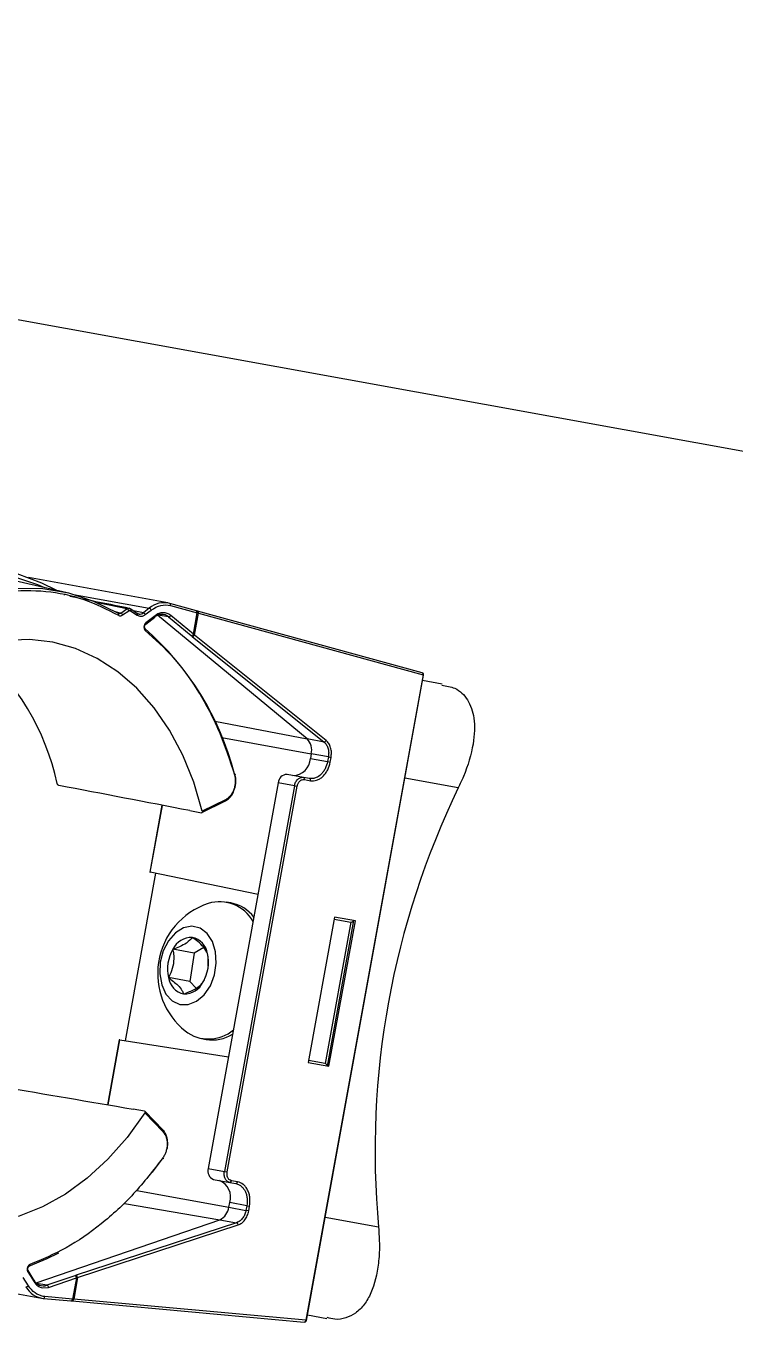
# Model space of a CAD drawing. Header units: inches. Extents: x 0 to 34.2, y 0 to 22.
# Drawn here: x 7.7446 to 7.8863, y 11.0458 to 11.3049 of the extents above; entities that cross this region are included whole.
import ezdxf

# ---------------------------------------------------------------- set-up
doc = ezdxf.new("R2010")
doc.units = ezdxf.units.IN
doc.header["$MEASUREMENT"] = 0

msp = doc.modelspace()

# ---------------------------------------------------------------- linework, layer by layer
at = {"color": 7, "linetype": 'Continuous', "lineweight": 25}
for p, q in [((7.998485176160644, 11.19981137591035), (7.419496788233513, 11.30493552828086)), ((7.752869988572049, 11.19159713241764), (7.741845599448716, 11.19416950727081)), ((7.773010639365463, 11.18959061592927), (7.745157404161461, 11.19464779462692)), ((7.752250514142794, 11.19119336466197), (7.752365303114575, 11.19110934738397)), ((7.754122633851376, 11.19128062178273), (7.769263793370905, 11.188531513867)), ((7.764828878518587, 11.18840896037009), (7.758977319301223, 11.18957593681392)), ((7.763594400589262, 11.18757514678998), (7.764828878518587, 11.18840896037009)), ((7.765518126585606, 11.18840163622957), (7.76526377261027, 11.18850952616654)), ((7.769263793370905, 11.188531513867), (7.768101846195325, 11.18763091113796)), ((7.77337033326358, 11.18950804762774), (7.77338788706923, 11.18950401992472)), ((7.778706509311471, 11.18802299679401), (7.77338788706923, 11.18950401992472)), ((7.773556036521935, 11.18907211581508), (7.778874658764003, 11.18759109268437)), ((7.762462847253841, 11.18784358738631), (7.763594410655668, 11.18757515344161)), ((7.763141835629566, 11.18747898898791), (7.763062578380583, 11.18750769956673)), ((7.763959220299, 11.18717798822385), (7.765193698225575, 11.18801180180195)), ((7.765565358308111, 11.18802690210179), (7.766865639219877, 11.18714093825619)), ((7.768101846195325, 11.18763091113796), (7.766100023656134, 11.18799437248199)), ((7.766865639219877, 11.18714093825619), (7.76736882264974, 11.18692607539474)), ((7.768492876448258, 11.18724380601338), (7.769654823623855, 11.18814440874233)), ((7.768575714892733, 11.18535131732778), (7.770395283849419, 11.18676162994989)), ((7.770426863302915, 11.18702524481621), (7.768607294346229, 11.18561493219419)), ((7.800819673898499, 11.16239421308814), (7.770927239304553, 11.18712431167173)), ((7.773119365719109, 11.18680301915129), (7.771064242741385, 11.18717615800099)), ((7.773119365719109, 11.18680301915129), (7.777659821533558, 11.1830466867738)), ((7.778102920359217, 11.18334061774648), (7.773562464544565, 11.18709695012397)), ((7.778102920359217, 11.18334061774648), (7.778874658764003, 11.18759109268437)), ((7.778293972047265, 11.1831783260957), (7.779084454625272, 11.18753203761766)), ((7.778909425397917, 11.18796603139757), (7.778688955505821, 11.18802702449703)), ((7.778925721847317, 11.18796235159044), (7.778706514134597, 11.18802299545089)), ((7.778874658764003, 11.18759109268437), (7.779084454625272, 11.18753203761766)), ((7.823811278454331, 11.17562303649034), (7.778925717426933, 11.18796235280575)), ((7.779084454625272, 11.18753203761766), (7.823970015652654, 11.17519272130226)), ((7.777659821533558, 11.18304668677389), (7.777861547252809, 11.18288245709036)), ((7.778293972047265, 11.1831783260957), (7.778102920359217, 11.18334061774648)), ((7.804620655802845, 11.16207846929053), (7.778293972047265, 11.1831783260957)), ((7.777861547252809, 11.18288245709036), (7.804188231008374, 11.16178260028509)), ((7.823970015652654, 11.17519272130226), (7.800545352880268, 11.0461775765383)), ((7.800671703520887, 11.04615463565677), (7.824096366293086, 11.17516978042072)), ((7.827783531494831, 11.17336630189594), (7.823897039150243, 11.17407195372236)), ((7.824096366293086, 11.17516978042072), (7.823970015652654, 11.17519272130226)), ((7.782373625336857, 11.1659640773503), (7.800819673898499, 11.16239421308814)), ((7.783810575056279, 11.16267460650919), (7.801635223348595, 11.15943827037168)), ((7.804188231008374, 11.16178260028509), (7.800819673898499, 11.16239421308814)), ((7.801635223348595, 11.15943827037168), (7.801463956305181, 11.15849498924032)), ((7.801463956305181, 11.15849498924032), (7.804888054152288, 11.15787329217122)), ((7.80505932119589, 11.15881657330259), (7.801635223348595, 11.15943827037168)), ((7.80505932119589, 11.15881657330259), (7.804888054152288, 11.15787329217122)), ((7.804888054152288, 11.15787329217122), (7.805429218873556, 11.15777503548114)), ((7.80505932119589, 11.15881657330259), (7.805600485916971, 11.1587183166125)), ((7.805429218873556, 11.15777503548114), (7.805600485916971, 11.1587183166125)), ((7.800069705298893, 11.15471736092407), (7.796803916760121, 11.15531031452917)), ((7.801292355840657, 11.15449537011295), (7.800069705298893, 11.15471736092407)), ((7.831020811252642, 11.15262464547876), (7.820354576306237, 11.1545612627428)), ((7.795063162764709, 11.15361098700479), (7.781070434530671, 11.07654375763562)), ((7.798287427550545, 11.1530255726689), (7.78429469931632, 11.07595834329973)), ((7.784835864037572, 11.07586008660955), (7.798828592271814, 11.15292731597881)), ((7.798287427550545, 11.1530255726689), (7.795063162764709, 11.15361098700479)), ((7.798287427550545, 11.1530255726689), (7.798828592271814, 11.15292731597881)), ((7.800262719220888, 11.15427923872907), (7.801485369762824, 11.15405724791795)), ((7.779800800435035, 11.14766252876712), (7.784399226507003, 11.14993918171831)), ((7.784497798022548, 11.15024475410052), (7.779881419862495, 11.14795921317907)), ((7.77180220219134, 11.14914398215431), (7.769379273341378, 11.13579930695574)), ((7.769488941138485, 11.13577450645643), (7.771912518248024, 11.14912275205049)), ((7.777382799692591, 11.14806998768823), (7.779693738106393, 11.14765040165342)), ((7.770526250178538, 11.13555922455728), (7.764445601428815, 11.10206906137656)), ((7.791013590099732, 11.13130730610654), (7.769488941138485, 11.13577450645643)), ((7.785596425847968, 11.12963362140454), (7.784681330758824, 11.12979977084308)), ((7.806277420339152, 11.12678559670488), (7.800999150701479, 11.09771466714537)), ((7.804884933790692, 11.09700914409509), (7.810163203428177, 11.1260800736546)), ((7.804895598574352, 11.09700720774132), (7.810173868212025, 11.12607813730083)), ((7.806206571082277, 11.12639538288531), (7.809540808512034, 11.12579000134243)), ((7.810448405422083, 11.12602829089265), (7.806277420339152, 11.12678559670488)), ((7.809551240045575, 11.12578839518731), (7.80441456773096, 11.09749733594255)), ((7.80517013578441, 11.09695736133314), (7.810448405422083, 11.12602829089265)), ((7.778255869406888, 11.11956772822916), (7.77398542565704, 11.12034309227576)), ((7.778255869406888, 11.11956772822916), (7.77738951267733, 11.11391158470893)), ((7.780158424738618, 11.12073789618033), (7.778255869406888, 11.11956772822916)), ((7.77738951267733, 11.11391158470893), (7.773119068927669, 11.11468694875562)), ((7.77738951267733, 11.11391158470893), (7.778640403346248, 11.11256631953896)), ((7.763287434567584, 11.10224751289412), (7.760932510587129, 11.08927738558922)), ((7.761043251305008, 11.08925849437606), (7.763398820925329, 11.10223217764794)), ((7.763398820925329, 11.10223217764794), (7.785120007195835, 11.09884743853387)), ((7.779721882777245, 11.10248480347171), (7.780636977866404, 11.10231865403317)), ((7.800999150701479, 11.09771466714537), (7.80517013578441, 11.09695736133314)), ((7.804404237387924, 11.09749949942208), (7.801069999958338, 11.09810488096495)), ((7.768352777924239, 11.08798621735779), (7.766041839510608, 11.08840580339269)), ((7.768424293096341, 11.08762615432221), (7.771991338271734, 11.08390343092914)), ((7.772003158625454, 11.08422765989499), (7.768447949860878, 11.08793803029515)), ((7.769933656989797, 11.07580557794011), (7.771922304757003, 11.07845629120822)), ((7.781070434530671, 11.07654375763562), (7.78429469931632, 11.07595834329973)), ((7.78210269595721, 11.07434094696405), (7.785368484495795, 11.07374799335895)), ((7.78429469931632, 11.07595834329973), (7.784835864037572, 11.07586008660955)), ((7.766823652527862, 11.07210993672962), (7.785174483321469, 11.06877806415204)), ((7.785368484495795, 11.07374799335895), (7.786591135037731, 11.07352600254784)), ((7.786925847473647, 11.07386830799199), (7.785703196931711, 11.0740902988031)), ((7.764361651586331, 11.06952258243505), (7.783371851871873, 11.06629749201908)), ((7.785174483321469, 11.06877806415204), (7.785345750364695, 11.0697213452834)), ((7.788769848211803, 11.0690996482143), (7.785345750364695, 11.0697213452834)), ((7.788769848211803, 11.0690996482143), (7.788598581168388, 11.06815636708294)), ((7.788769848211803, 11.0690996482143), (7.789311012933071, 11.06900139152421)), ((7.785174483321469, 11.06877806415204), (7.788598581168388, 11.06815636708294)), ((7.789139745889656, 11.06805811039285), (7.788598581168388, 11.06815636708294)), ((7.789139745889656, 11.06805811039285), (7.789311012933071, 11.06900139152421)), ((7.815079728454141, 11.06482653607082), (7.804413493507923, 11.06676315333487)), ((7.74667147673725, 11.05364662215295), (7.783371851871873, 11.06629749201908)), ((7.786740408981936, 11.06568587921603), (7.754676621148106, 11.05518770106327)), ((7.754977435009412, 11.05475870142208), (7.787041222843242, 11.06525687957483)), ((7.783371851871873, 11.06629749201908), (7.786740408981936, 11.06568587921603)), ((7.746318842983064, 11.0541445011855), (7.745074639010809, 11.05611606164173)), ((7.7211574004345, 11.05544305970646), (7.747743380874589, 11.05061597039523)), ((7.745144920494278, 11.05309383646152), (7.744113236875662, 11.05472863804634)), ((7.745013784600909, 11.05585455771904), (7.746257988573149, 11.0538829972629)), ((7.748836632397081, 11.0531767838075), (7.746781509419185, 11.0535499226572)), ((7.754430037565034, 11.05510486875563), (7.748836632397081, 11.0531767838075)), ((7.749148120289231, 11.05274584613355), (7.754741525457168, 11.05467393108168)), ((7.754741525457168, 11.05467393108168), (7.753969787052194, 11.05042345614379)), ((7.754977435009412, 11.05475870142208), (7.754186952431795, 11.05040498990011)), ((7.754676621148278, 11.05518770106327), (7.754430037565034, 11.05510486875563)), ((7.754741525457168, 11.05467393108168), (7.754977435009412, 11.05475870142208)), ((7.747962320958348, 11.05264549804162), (7.749148120289231, 11.05274584613355)), ((7.74843624090526, 11.05090964607437), (7.748088767341709, 11.05095633780672)), ((7.753969787052194, 11.05042345614379), (7.74843624090526, 11.05090964607437)), ((7.748109142520524, 11.0505668212034), (7.748126991812049, 11.05056442093546)), ((7.748126991812049, 11.05056442093546), (7.753660537958983, 11.05007823100479)), ((7.753642688667646, 11.05008063127272), (7.75387052807806, 11.05006022699639)), ((7.753660542946291, 11.05007823056667), (7.753887077967573, 11.05005794305081)), ((7.753887073401891, 11.05005794346712), (7.800245473850379, 11.04583053010522)), ((7.754186952431795, 11.05040498990011), (7.753969787052194, 11.05042345614379)), ((7.800545352880268, 11.0461775765383), (7.754186952431795, 11.05040498990011)), ((7.800545352880268, 11.0461775765383), (7.800671703520887, 11.04615463565677)), ((7.80087103066373, 11.04725246235531), (7.804757523008319, 11.04654681052888))]:
    msp.add_line(p, q, dxfattribs=at)
at = {"color": 7, "linetype": 'Continuous', "lineweight": 25, "flags": 128}
for points in [[(7.750650828221186, 11.19211494000026), (7.747793985058991, 11.19356407745648), (7.742880203421912, 11.19540103329186), (7.737793913149293, 11.19651403903925), (7.732587778479147, 11.19689157046453), (7.727315704536565, 11.19652971854886), (7.722032279192593, 11.19543222996308), (7.716792207852453, 11.19361046827415), (7.711649747026401, 11.19108329628484), (7.706658142551698, 11.18787688072575), (7.70186907827404, 11.18402442132059), (7.697332140907911, 11.17956580703122), (7.693094306605599, 11.17454720304109)], [(7.694124749133218, 11.17389267938825), (7.698209147453906, 11.17874050316035), (7.702576018262262, 11.18306259958732), (7.707182353299595, 11.18681640138265), (7.711982785882322, 11.18996493825724), (7.716930037706693, 11.19247720102997), (7.721975384481246, 11.19432844703017), (7.727069135801601, 11.19550044378212), (7.732161124538273, 11.19598164857205), (7.737201200921452, 11.19576732213013), (7.742139726453008, 11.19485957530562), (7.746928062784741, 11.19326734827855), (7.748334732053237, 11.19265536609315)], [(7.762999733684109, 11.18753549213423), (7.758201375681772, 11.18990158337543), (7.753184717173006, 11.19152217498825), (7.748005844890923, 11.19237914859987), (7.742722659134649, 11.19246292316125), (7.737394226438219, 11.19177256206477), (7.73208011920098, 11.19031578361498), (7.726839749661995, 11.18810887473753), (7.721731705665833, 11.18517650888991), (7.716813095644574, 11.18155147020927), (7.712138910139815, 11.17727428698306), (7.707761407003193, 11.17239277853838), (7.703729527148112, 11.16696152061775)], [(7.766745815818407, 11.18754518788961), (7.766796402446999, 11.18752865345106), (7.766839099518717, 11.18749913494338), (7.766872266213877, 11.18745776674279), (7.766894627958286, 11.18740613860134), (7.76690532540587, 11.18734623455361), (7.766903947460534, 11.18728035667165), (7.76689054707604, 11.18721103659791), (7.766865639219877, 11.18714093825619)], [(7.767244701961054, 11.18735496239642), (7.76723543691914, 11.18735593049021), (7.767165134696729, 11.18736613562249)], [(7.779881419862495, 11.14795921317907), (7.778171418035362, 11.15375448989182), (7.77597802299796, 11.15917294331518), (7.773328261208384, 11.16414780863902), (7.77025478235965, 11.1686177868333), (7.766795457079545, 11.17252779995945), (7.762992910297807, 11.17582966982634), (7.758893996032203, 11.1784827116301), (7.754549220065852, 11.18045423526178), (7.750012117627294, 11.18171994810687), (7.745338593743091, 11.18226425437239), (7.740586234390275, 11.18208044725431)], [(7.786302794401566, 11.15542418842661), (7.786351201258348, 11.15541098072419), (7.786387442475251, 11.15539131428511), (7.786410125322238, 11.15536594487954), (7.786418378110439, 11.15533584743959), (7.78641188368969, 11.15530217859298), (7.786390891637139, 11.15526623221457), (7.786356208665416, 11.15522938970352), (7.786309167621771, 11.1551930668969)], [(7.77147395491018, 11.11777375243951), (7.77136633391072, 11.11543299081219), (7.771760716572273, 11.11323891088268), (7.772622060264482, 11.11138646628141), (7.773873830820579, 11.11004025484046), (7.77540480293321, 11.10931989335415), (7.777078943011444, 11.1092893891018), (7.778747496362968, 11.10995145251996), (7.780262204699659, 11.11124725636867), (7.78148847953902, 11.1130616627894), (7.782317360979872, 11.11523345380922), (7.782675199268771, 11.11756965626529), (7.782530198903473, 11.11986268831715), (7.781895243802848, 11.12190880400424), (7.780826752513758, 11.12352619696838), (7.779419665176526, 11.12457115474709), (7.777799007675816, 11.12495082825586), (7.776108782542552, 11.12463148183731), (7.774499173697572, 11.12364149082211), (7.773113201950223, 11.12206882025655), (7.77207401697263, 11.12005320882191), (7.77147395491018, 11.11777375243951)], [(7.768424293096341, 11.08762615432221), (7.764887829073567, 11.08275915184957), (7.76102544435847, 11.07839958662924), (7.756884847032826, 11.07460130790433), (7.752517181653764, 11.07141123192093), (7.747976397517454, 11.06886876241986), (7.743318582278665, 11.06700530392208), (7.738601269157302, 11.06584387382176), (7.733882726290338, 11.0653988180749), (7.72922123700388, 11.06567563399934), (7.724674379899747, 11.06667090237151), (7.720298317645997, 11.06837232966079), (7.716147103256708, 11.07075889987885), (7.712272012430606, 11.07380113416851), (7.70872091019521, 11.07746145492626), (7.705537659678313, 11.08169464995933), (7.702761580312767, 11.08644843094604), (7.700426962163291, 11.09166407929965), (7.698562642376117, 11.09727717145899), (7.697191648983763, 11.1032183746469), (7.696330916462976, 11.10941430326645)], [(7.772005331785579, 11.07866467517795), (7.772037418413028, 11.07861525471508), (7.772057721658375, 11.07856964902252), (7.772065461279353, 11.07852961070122), (7.772060339846331, 11.07849667840161), (7.772042554173614, 11.07847211769329), (7.772012787754216, 11.07845687243075), (7.771972184495254, 11.0784515284807), (7.771922304757003, 11.07845629120822)], [(7.745197752028848, 11.05700445441788), (7.748879153671609, 11.05851282524686), (7.751214572687228, 11.05967267605978)]]:
    msp.add_lwpolyline(points, dxfattribs=at)
at = {"color": 7, "linetype": 'Continuous', "lineweight": 25}
for centre, radius, start, end in [((7.76463705376818, 11.18786661873239), 0.0005752661779713878, 14.61812465020324, 70.52145934599619), ((7.742834273492464, 11.15385642929991), 0.04131215694828348, 54.63370272653898, 56.82806332356984), ((7.772275140682385, 11.18499085407003), 0.004648062438010647, 76.37162320637935, 130.3813157329539), ((7.769084425779005, 11.18795927738952), 0.0005996893521979235, 17.98163214519241, 72.59639420518606), ((7.773237492117966, 11.18919678383926), 0.0003420711235535769, 338.6262247499234, 63.9178174186923), ((7.763402575840683, 11.18703280515357), 0.0005752661779516392, 14.61812465515871, 70.52145934641078), ((7.767331345648522, 11.18855502525646), 0.001203186600919932, 265.8704508251316, 309.8204034862088), ((7.767922478603424, 11.18705867466057), 0.0005996893521945945, 17.98163214519241, 72.5963942049633), ((7.771732522650665, 11.18508991068131), 0.002204103973648071, 51.00817810310709, 131.6118588472501), ((7.770227682246008, 11.18691540654599), 0.0002274588731800286, 317.4632240326015, 28.87451162595362), ((7.773124510311803, 11.18727621334641), 0.0004732221604099322, 269.3771017673844, 337.7397559580706), ((7.778556114360207, 11.18771576070864), 0.0003420711235527039, 338.6262247496882, 63.9178174186923), ((7.778769665254458, 11.18766035181235), 0.0003399365831403042, 337.8232470593168, 62.67336451913106), ((7.730670157216321, 11.14116328698853), 0.05743138192681704, 14.37764763214346, 48.95079852768195), ((7.768245716748343, 11.18424274435838), 0.0002958616750368837, 326.6911974805707, 41.59398717514961), ((7.76840937075809, 11.18550525715662), 0.00022627938597483, 316.6762032113289, 28.99207197195304), ((7.777664966126081, 11.18351988096892), 0.0004732221604088443, 269.3771017671801, 337.7397559580706), ((7.777851362193697, 11.18336128084392), 0.0004789320645561066, 271.2185546587591, 337.5420281444902), ((7.702975055143968, 11.14325079316058), 0.04898306216818315, 12.08932489800649, 50.00912103115238), ((7.823706152473597, 11.17524062967759), 0.0003965935478554242, 349.7091841625865, 74.6287485620036), ((7.823655226281653, 11.17532103549694), 0.0003399365831399784, 337.8232470593168, 62.67336451937028), ((7.798588043786189, 11.16018802560037), 0.003138062489774464, 346.1770177428562, 44.67151893791037), ((7.804178045949074, 11.16226142403874), 0.0004789320645528609, 271.218554658137, 337.5420281449103), ((7.797923765468233, 11.15863896550912), 0.003543117317849751, 270.9490041833433, 357.6711173394572), ((7.796833258183378, 11.15353899887043), 0.001771558658922621, 90.94900418334328, 177.6711173394573), ((7.799930168384776, 11.15439431113422), 0.0003518973104233283, 340.9128695612761, 66.63873385361468), ((7.801152818926713, 11.1541723203231), 0.0003518973104238657, 340.9128695612761, 66.63873385380899), ((7.981021464415853, 11.08004351653355), 0.1666379795495259, 154.1789561102815, 185.2394122149415), ((7.784240196732767, 11.15015916631769), 0.0002714474038943318, 305.863663713438, 18.37901808076662), ((7.785725783132242, 11.11550241931066), 0.01476752805553209, 108.4128062626012, 171.2916348695377), ((7.783297775643351, 11.12213139171926), 0.007713865381214378, 29.20614067415856, 106.8537604562323), ((7.784038567949664, 11.12199201665675), 0.007798784799741484, 37.90375167178762, 78.47728025031053), ((7.777777336985436, 11.11854434760123), 0.004196912427813579, 88.56520487538582, 154.62204021111), ((7.777046292650367, 11.11892380689327), 0.003906663588660595, 8.194700861412196, 77.64154238784461), ((7.780734287270182, 11.11641494081578), 0.007808809574164087, 149.7986035846249, 192.7846661547594), ((7.773297848587699, 11.11775266046948), 0.007808809574161838, 329.7986035843436, 12.7846661547626), ((7.785725783132242, 11.11550241931066), 0.01476752805553209, 171.2916348695377, 231.0055620627886), ((7.776985843207513, 11.115243794392), 0.00390666358866475, 188.1947008614121, 257.6415423878447), ((7.776254798872444, 11.11562325368404), 0.004196912427816593, 268.5652048753858, 334.6220402111099), ((7.781124464423157, 11.11006454258217), 0.007647374628795618, 232.1625953254459, 310.614240194642), ((7.781870950006485, 11.10998966716329), 0.007769628671063998, 260.8615906863286, 301.5941140421187), ((7.77177669901967, 11.08407358594053), 0.0002739027865689416, 321.5944202342059, 34.22978649170101), ((7.782752855620668, 11.07598888886041), 0.001771558658919665, 161.7472509857083, 248.4693641418637), ((7.781980908184514, 11.07083108283363), 0.003543117317842221, 341.7472509857082, 68.46936414210366), ((7.785351419325258, 11.07409947664024), 0.0003518973104212219, 272.7796344713027, 358.5054987645779), ((7.786574069867195, 11.07387748582912), 0.0003518973104202241, 272.7796344708845, 358.5054987645779), ((7.78205822816246, 11.06914737428693), 0.003138062490012883, 294.7468493886384, 353.2413505793938), ((7.78656254757143, 11.06524119816049), 0.0004789320645544428, 1.876340180695684, 68.19981366672991), ((7.744864209875695, 11.0560266569232), 0.0002280147680609688, 310.9945324091441, 23.93415423447865), ((7.748139643424061, 11.05526106588011), 0.002197731873232656, 208.5546370346657, 288.4900599617013), ((7.746106527271921, 11.05405607638173), 0.0002299932763258256, 311.1891259019185, 22.61064925513523), ((7.754268506373311, 11.05466006892732), 0.0004732221604088778, 1.678612367352972, 70.04126655808845), ((7.754498759737787, 11.05474302000773), 0.0004789320645570346, 1.876340180904325, 68.19981366672991), ((7.744676504450898, 11.0534591184397), 0.0005940071660790821, 266.9206206354137, 322.0520464665074), ((7.748663233084368, 11.05516167993102), 0.004628146830002286, 209.7378534808032, 263.1239466891603), ((7.748094202473848, 11.05090491691613), 0.0003420711235508412, 275.5005509063608, 0.7921435759406475), ((7.748675101205373, 11.05273198397919), 0.0004732221604071422, 1.678612366936026, 70.04126655808845), ((7.753627748620783, 11.05041872698546), 0.0003420711235553357, 275.5005509069858, 0.792143575106779), ((7.753847147577817, 11.05039552724801), 0.000339936583141485, 276.7450038063113, 1.595121265875991), ((7.80020554802629, 11.0461681138861), 0.0003399365831414725, 276.7450038061056, 1.595121265875991), ((7.800281489701226, 11.04622548491364), 0.0003965935478554242, 264.7896197632969, 349.7091841625865)]:
    msp.add_arc(centre, radius, start, end, dxfattribs=at)
for centre, major_axis, ratio, start_param, end_param in [((8.05868532577956, 11.06511798412291), (4.736802126425092, -0.9133654262144428), 0.005854574463569902, 1.631346738981184, 1.636878136824468), ((7.769768617088701, 11.13572366563406), (0.0003893436089079247, -7.56420581678877e-05), 0.01240239631116716, 3.141744986077303, 3.913407233699402), ((7.809899340249323, 11.12612798203002), (0.0004296450737166752, 0.0002976022546360362), 0.3893562615099819, 3.550684347638346, 5.083686180235722), ((7.809611657768909, 11.12618021516201), (-7.084925688169465e-05, -0.0003902138195909797), 0.704058623137455, 2.579390169851537e-12, 0.03779449419832057), ((7.763678518459222, 11.10218145570206), (0.0003910840212189106, -6.605645395148234e-05), 0.01240239631112867, 2.369778073462437, 3.14144032110237), ((7.804333388131065, 11.0971092856025), (-7.084925688169465e-05, -0.0003902138195909797), 0.7040586231374955, 3.10379815939475, 3.141592653586469), ((7.80462107061165, 11.09705705247042), (0.0002976022546361258, -0.0004296450737166751), 0.3893562615097601, 1.199499126944183, 2.732500959548035), ((8.004883773461556, 11.07547489970392), (4.701529448839085, -0.8006162935590346), 0.005741297501192347, 4.656953255483042, 4.662543903801465)]:
    msp.add_ellipse(centre, major_axis=major_axis, ratio=ratio, start_param=start_param, end_param=end_param, dxfattribs=at)
for points, knots in [([(7.704192769030638, 11.16666524493558), (7.706096218234975, 11.16927024372608), (7.709976679783745, 11.17458091743327), (7.716811410746115, 11.18115005451073), (7.72433085755883, 11.18648221195892), (7.732353315541006, 11.19018382687236), (7.740550077536263, 11.19211225508162), (7.748587010042043, 11.19218005438329), (7.756219578170344, 11.19063283068161), (7.760853585879364, 11.18827771397144), (7.763126665556968, 11.18712247896354)], [0, 0, 0, 0, 0.1194700678969451, 0.2435573293522569, 0.3709255645815979, 0.4999999999999937, 0.629074435418392, 0.7564426706477296, 0.8805299321030404, 1, 1, 1, 1]), ([(7.765286835813953, 11.1885020157899), (7.763307022665986, 11.18889718642358), (7.759339845466781, 11.18968903485099), (7.755370866501716, 11.19047962116207), (7.753382599853108, 11.19087566669653)], [0, 0, 0, 0, 0.4990483279495375, 1, 1, 1, 1]), ([(7.764828955762241, 11.18840901260227), (7.764879304752203, 11.18843783007773), (7.764981300104298, 11.18849620758532), (7.765110065580152, 11.18852704029988), (7.765181815374468, 11.18851590573668), (7.765201807146638, 11.18851280329359)], [0, 0, 0, 0, 0.4128861782123676, 0.8364114364285743, 1, 1, 1, 1]), ([(7.765201807146638, 11.18851280329359), (7.765234192630396, 11.18851101400552), (7.765318020214164, 11.18850638255704), (7.765392593791559, 11.18846279295271), (7.765438357026937, 11.18843604351428)], [0, 0, 0, 0, 0.3863344519256371, 1, 1, 1, 1]), ([(7.763594403400822, 11.1875751487058), (7.763545290094379, 11.18754642977025), (7.763447643473026, 11.18748933104811), (7.763293038433574, 11.18745977585835), (7.763140138261571, 11.18746954677095), (7.763046779316713, 11.18751341389987), (7.762999742401354, 11.18753551541823)], [0, 0, 0, 0, 0.2509656740202704, 0.498967630908951, 0.7475655150437395, 0.9999999999999999, 0.9999999999999999, 0.9999999999999999, 0.9999999999999999]), ([(7.763126665556968, 11.18712247896354), (7.763191681724504, 11.18709165555075), (7.763321829870995, 11.1870299538202), (7.763535414749366, 11.18701711670912), (7.763752373988696, 11.18705800453037), (7.763890048986809, 11.18713786457108), (7.763959220299, 11.18717798822385)], [0, 0, 0, 0, 0.2497608678844413, 0.4999666273567637, 0.7487709092539124, 1, 1, 1, 1]), ([(7.765193698225575, 11.18801180180195), (7.765224556943082, 11.18802950173467), (7.765286358034988, 11.18806494958399), (7.765383513814341, 11.1880815348679), (7.765479219318731, 11.18807308672953), (7.765536560491701, 11.18804234245503), (7.765565358308111, 11.18802690210179)], [0, 0, 0, 0, 0.2496403822639592, 0.4999575332674616, 0.7488692618940372, 1, 1, 1, 1]), ([(7.767229309916281, 11.18735743593005), (7.7672288201869, 11.18735738316923), (7.767080343701949, 11.18734138712842), (7.766951720524538, 11.18743672059006), (7.766823521593121, 11.18753173960726)], [0, 0, 0, 0, 0.00329836376839246, 0.9999999999999999, 0.9999999999999999, 0.9999999999999999, 0.9999999999999999]), ([(7.773562464544565, 11.18709695012397), (7.773331940560361, 11.18725362192953), (7.772862732657604, 11.18757251130478), (7.772042603402017, 11.18768812666483), (7.771201891633376, 11.18753453099185), (7.770682193411301, 11.18719302719194), (7.770426863302915, 11.18702524481621)], [0, 0, 0, 0, 0.2456522822629308, 0.4999999999999397, 0.7543477177369368, 1, 1, 1, 1]), ([(7.768607294346229, 11.18561493219419), (7.768557467520704, 11.1855700938508), (7.7684579292642, 11.18548052100521), (7.768342453588947, 11.18528880307173), (7.768260167798212, 11.18507212752341), (7.768221854691738, 11.18483921098905), (7.768225444242581, 11.18460706226406), (7.768275636031733, 11.18439403600821), (7.76836287190396, 11.18420721930766), (7.768449509682259, 11.18412268282812), (7.768492975156113, 11.18408027155883)], [0, 0, 0, 0, 0.1251348651235368, 0.2499799303142615, 0.3747043448543176, 0.4999899273215836, 0.6247145412558773, 0.7500002829438847, 0.8745771601757254, 1, 1, 1, 1]), ([(7.768467177940614, 11.18444087309164), (7.768465339026526, 11.18444177609213), (7.768453863131299, 11.18444741134094), (7.768411275942944, 11.18450150694029), (7.768373368633775, 11.18459526291756), (7.768352287433864, 11.18469504986783), (7.768343331013611, 11.18481066653719), (7.768354635621619, 11.18489802545147), (7.768361151832167, 11.18494838094145)], [0, 0, 0, 0, 0.04821442035993913, 0.3008860427745893, 0.4914408467714536, 0.6359996487863778, 0.7901826484568514, 0.9999999999999999, 0.9999999999999999, 0.9999999999999999, 0.9999999999999999]), ([(7.768361151832167, 11.18494838094145), (7.768376244100253, 11.18500974631738), (7.76839729442022, 11.18509533721687), (7.768449397201524, 11.18520122268706), (7.768497171993435, 11.18527457196479), (7.768545208787136, 11.18532817699764), (7.768568585565866, 11.18534424785578), (7.768575166831798, 11.18534877228559)], [0, 0, 0, 0, 0.3454030690758341, 0.4817596072482963, 0.6976534655137482, 0.9148803604955938, 1, 1, 1, 1]), ([(7.768492975156113, 11.18408027155883), (7.770436725633259, 11.18231948068389), (7.774345526279624, 11.17877860411982), (7.779261619014474, 11.17188439464083), (7.783416622218777, 11.16407071378883), (7.785348494850616, 11.1581415127998), (7.786309167621771, 11.1551930668969)], [0, 0, 0, 0, 0.2486377092188443, 0.4999999999999898, 0.7513622907811349, 1, 1, 1, 1]), ([(7.827739481448003, 11.17315905857549), (7.828641968052892, 11.173006021825), (7.83087214844783, 11.17262784495354), (7.833075047755701, 11.17028648823983), (7.83440228871536, 11.16654292028345), (7.834186925831084, 11.16129681362058), (7.832755226163709, 11.1563573737218), (7.831368237885389, 11.15337236114713), (7.831020811252642, 11.15262464547876)], [0, 0, 0, 0, 0.1172538373249848, 0.2897519008400669, 0.4751155956635174, 0.6862774260973382, 0.9214156462782733, 1, 1, 1, 1]), ([(7.804188231008374, 11.16178260028509), (7.804373756439637, 11.16159692023781), (7.80473326766026, 11.16123710940221), (7.805036638622666, 11.16045060710764), (7.805158522533123, 11.15962695857953), (7.80509156617158, 11.15907998561438), (7.80505932119589, 11.15881657330259)], [0, 0, 0, 0, 0.2757291247311832, 0.5343079570925003, 0.7757311139518601, 1, 1, 1, 1]), ([(7.805600485916971, 11.1587183166125), (7.805638900285027, 11.15904397059185), (7.805717502346482, 11.15971031174377), (7.805549821858737, 11.16067617742032), (7.805189650737963, 11.1615203019893), (7.804807467086587, 11.16189521291384), (7.804620655802845, 11.16207846929053)], [0, 0, 0, 0, 0.2443163207123716, 0.4999110371125443, 0.755556626032354, 0.9999999999999999, 0.9999999999999999, 0.9999999999999999, 0.9999999999999999]), ([(7.804888054152288, 11.15787329217122), (7.80475813961764, 11.15738309128965), (7.804560212497809, 11.15663626146937), (7.804033334354624, 11.15579537080026), (7.803454543843486, 11.1551323000106), (7.802754411702463, 11.15467073359458), (7.801976530890947, 11.15443716095569), (7.801530609513553, 11.15447509964926), (7.801292355840657, 11.15449537011295)], [0, 0, 0, 0, 0.2424284151740695, 0.3693440312749345, 0.4996978916897536, 0.709593913079335, 0.8448374078264964, 0.9999999999999999, 0.9999999999999999, 0.9999999999999999, 0.9999999999999999]), ([(7.801485369762824, 11.15405724791795), (7.80189377101931, 11.15404263948577), (7.802524218060299, 11.15402008851987), (7.803358748108099, 11.15442054146181), (7.80396289158622, 11.1548836756476), (7.804495975535236, 11.15549247728918), (7.805071673393829, 11.1564211785151), (7.805288701067011, 11.15724296048091), (7.805429218873556, 11.15777503548114)], [0, 0, 0, 0, 0.2395224625275168, 0.3697496651067441, 0.500115777741538, 0.6303067410232159, 0.7606365812156937, 1, 1, 1, 1]), ([(7.786309167621771, 11.1551930668969), (7.78636252160317, 11.15496449304238), (7.786469195351495, 11.15450749190824), (7.786483354610614, 11.15375996664772), (7.786393206627015, 11.15300871925543), (7.786186235144168, 11.152281828299), (7.785881050394548, 11.1516094440185), (7.785484105999354, 11.1510298189893), (7.785020320549747, 11.15054890976523), (7.784672090914535, 11.15034620842571), (7.784497798022548, 11.15024475410052)], [0, 0, 0, 0, 0.1250381174501514, 0.2499960530698138, 0.3749112450833808, 0.4999980741441318, 0.6249131722104111, 0.7499999172290629, 0.8748721160564672, 1, 1, 1, 1]), ([(7.786561967991611, 11.15460004794445), (7.786540803662918, 11.15479005412915), (7.786511737137943, 11.15505100355733), (7.786424785498548, 11.15528004976401), (7.786401146315457, 11.15534231961043)], [0, 0, 0, 0, 0.7281341293953886, 1, 1, 1, 1]), ([(7.786507082203707, 11.15308745312182), (7.786575697889543, 11.15359851905077), (7.786645093394363, 11.15411539325558), (7.786562891717503, 11.15459466224997), (7.786561967991611, 11.15460004794445)], [0, 0, 0, 0, 0.9887626895693845, 1, 1, 1, 1]), ([(7.798287427550545, 11.1530255726689), (7.798352160347179, 11.15327070963181), (7.798450779455213, 11.15364417084134), (7.798712273251668, 11.15406497767372), (7.798999293187272, 11.15439692851694), (7.799346038845574, 11.15462832927505), (7.799731198016957, 11.15474581234005), (7.799951826100615, 11.15472726862855), (7.800069705298893, 11.15471736092407)], [0, 0, 0, 0, 0.2424741142013683, 0.3694044133672299, 0.4997635608640318, 0.7096390416238079, 0.8448632811943421, 1, 1, 1, 1]), ([(7.751232326143674, 11.15310233928903), (7.751200503905013, 11.15311222383245), (7.751136860729237, 11.15313199251508), (7.751039882609307, 11.15320926713748), (7.750955961821721, 11.15331164202344), (7.750899063819289, 11.15341751466916), (7.750879448263055, 11.15348375018937), (7.750871784430273, 11.15350962852539)], [0, 0, 0, 0, 0.2151205680709695, 0.4302323379325611, 0.6455990568026574, 0.8615349189216147, 1, 1, 1, 1]), ([(7.785623212214297, 11.15099971766248), (7.785628025787559, 11.15100503218344), (7.785815672235469, 11.15121220695834), (7.786182774271534, 11.1518912446279), (7.786384234393897, 11.15263432947335), (7.786507082203707, 11.15308745312182)], [0, 0, 0, 0, 0.01016894411071549, 0.3964136637201073, 0.9999999999999999, 0.9999999999999999, 0.9999999999999999, 0.9999999999999999]), ([(7.798828592271814, 11.15292731597881), (7.798879688945853, 11.15312079831368), (7.798958544447783, 11.15341939204493), (7.799167813260273, 11.15375715043932), (7.799361493312247, 11.15397842858102), (7.799581314150993, 11.15414701911786), (7.799884774565661, 11.1542927553226), (7.800114209722593, 11.15428454993668), (7.800262719220888, 11.15427923872907)], [0, 0, 0, 0, 0.2393634294749429, 0.3694002325676052, 0.4998845052855102, 0.6299571618054276, 0.7604775267751718, 0.9999999999999999, 0.9999999999999999, 0.9999999999999999, 0.9999999999999999]), ([(7.784392538326839, 11.14996147180666), (7.78463700121744, 11.15009464493675), (7.785094677427932, 11.1503439677413), (7.785455240213955, 11.15079131581493), (7.785623212214297, 11.15099971766248)], [0, 0, 0, 0, 0.5341393875481151, 1, 1, 1, 1]), ([(7.779881419862495, 11.14795921317907), (7.779888241143784, 11.14791941242465), (7.779901884066631, 11.14783980881272), (7.779880420894994, 11.14774076399246), (7.779830042545012, 11.14767229662437), (7.779763120668014, 11.1476435745817), (7.779713349011749, 11.14764847198903), (7.779693738106393, 11.14765040165342)], [0, 0, 0, 0, 0.2154001849166337, 0.4308117516003327, 0.6459132326432403, 0.8604836037086566, 1, 1, 1, 1]), ([(7.777882424658412, 11.12273994416281), (7.777561934344384, 11.12235370362414), (7.777013553364592, 11.12169281948605), (7.775445312987995, 11.12087212205623), (7.77443380810934, 11.12050557582179), (7.77398542565704, 11.12034309227576)], [0, 0, 0, 0, 0.4391256427915639, 0.7513741901691983, 1, 1, 1, 1]), ([(7.780913066930399, 11.11948065252965), (7.780716605055506, 11.11990415078525), (7.780380445269784, 11.12062878544065), (7.779120701812717, 11.12182215772776), (7.778262742875473, 11.12245805985329), (7.777882424658412, 11.12273994416281)], [0, 0, 0, 0, 0.4391256427915101, 0.7513741901692368, 1, 1, 1, 1]), ([(7.77398542565704, 11.12034309227576), (7.774034977167815, 11.12004921577247), (7.774191771733065, 11.11911930994873), (7.774192868148112, 11.11746289924514), (7.773708871290056, 11.11583741297792), (7.773274358154602, 11.11498985479844), (7.773119068927669, 11.11468694875562)], [0, 0, 0, 0, 0.1560254891889984, 0.4937074226657635, 0.8190577533761171, 0.9999999999999999, 0.9999999999999999, 0.9999999999999999, 0.9999999999999999]), ([(7.781027458218539, 11.11706549199891), (7.781058441503179, 11.11758050404327), (7.781108179672795, 11.11840726456086), (7.780966493034365, 11.11918673560572), (7.780913066930399, 11.11948065252965)], [0, 0, 0, 0, 0.6229277201056208, 0.9999999999999999, 0.9999999999999999, 0.9999999999999999, 0.9999999999999999]), ([(7.78004671020084, 11.11382450900951), (7.780209304377205, 11.11412414507312), (7.780519916284908, 11.11469655505397), (7.780683350923699, 11.11536422301014), (7.780761233399692, 11.11568239077426)], [0, 0, 0, 0, 0.5234640792740283, 1, 1, 1, 1]), ([(7.773119068927669, 11.11468694875562), (7.773790346214756, 11.11417724053658), (7.77493894784236, 11.11330509470181), (7.775837538876527, 11.11217729513275), (7.776053832162315, 11.11165789717057), (7.776149711199484, 11.11142765712245)], [0, 0, 0, 0, 0.4391256427914735, 0.7513741901693067, 1, 1, 1, 1]), ([(7.776149711199484, 11.11142765712245), (7.776945016926065, 11.1117276876977), (7.778305839747552, 11.11224106065641), (7.77951292770106, 11.11312733080428), (7.77988276692862, 11.11361038120207), (7.78004671020084, 11.11382450900951)], [0, 0, 0, 0, 0.439125642791646, 0.7513741901692406, 1, 1, 1, 1]), ([(7.768352777924239, 11.08798621735779), (7.768381372738098, 11.08797719079646), (7.76843856168675, 11.08795913788811), (7.768485935370736, 11.08789076487666), (7.768496697819444, 11.08780089398494), (7.768472619170836, 11.08770768014249), (7.768438074636622, 11.08764940370429), (7.768424293096341, 11.08762615432221)], [0, 0, 0, 0, 0.2142158165287361, 0.4284265475254906, 0.6427860172909008, 0.8574894998693409, 1, 1, 1, 1]), ([(7.771991338271734, 11.08390343092914), (7.772119421160693, 11.08375020117362), (7.772375504250291, 11.08344384058528), (7.772645092813602, 11.08283981880236), (7.772818949058948, 11.08216542191851), (7.772875932549335, 11.08143536603047), (7.772822956612575, 11.0806860554133), (7.772652939578212, 11.07995264286725), (7.772386874203169, 11.07925603267875), (7.772132599800411, 11.07886192951103), (7.772005331785579, 11.07866467517795)], [0, 0, 0, 0, 0.1250383980459513, 0.2499960732636677, 0.3749107491477377, 0.4999980835411516, 0.6249126668763934, 0.7499999186419158, 0.8748713449270875, 1, 1, 1, 1]), ([(7.772893130641447, 11.08051461089763), (7.772944640361572, 11.08102008240474), (7.773016769865922, 11.08172789850869), (7.772844698677566, 11.08270407026596), (7.772574789511367, 11.08343614036314), (7.772268160748862, 11.08399560833876), (7.772025991575254, 11.08418677711253), (7.771993982244388, 11.08421204533484)], [0, 0, 0, 0, 0.3564904436016368, 0.4991966377831432, 0.7288006663035408, 0.9641535333831763, 1, 1, 1, 1]), ([(7.772005331785579, 11.07866467517795), (7.770102784635498, 11.07620128136022), (7.766276506376802, 11.07124706500471), (7.75971325459191, 11.06525355523653), (7.752743140850082, 11.06038381309339), (7.747860483535823, 11.05834735437825), (7.745432671147427, 11.05733476238614)], [0, 0, 0, 0, 0.2486158900781201, 0.5000000000000426, 0.7513841099219494, 1, 1, 1, 1]), ([(7.785368484495795, 11.07374799335895), (7.785254656782039, 11.073780153463), (7.785041605933514, 11.07384034739317), (7.784722325375383, 11.07408571817727), (7.784479050717296, 11.0744242441965), (7.784327040114443, 11.07483591048291), (7.784230161685961, 11.07532178073229), (7.784269124063835, 11.07570608351939), (7.78429469931632, 11.07595834329973)], [0, 0, 0, 0, 0.1551222987865647, 0.2903417472459728, 0.5002364550134193, 0.6305863413845952, 0.7575135765906401, 1, 1, 1, 1]), ([(7.785703196931711, 11.0740902988031), (7.78556229872323, 11.07413753248146), (7.785344875304128, 11.07421041990807), (7.78511194966884, 11.07445337578472), (7.78496551539572, 11.07468816833176), (7.784861808755778, 11.07496363992257), (7.784784503179226, 11.07535337828725), (7.784815683402787, 11.07566099150162), (7.784835864037572, 11.07586008660955)], [0, 0, 0, 0, 0.2395224736056318, 0.3696128976514911, 0.5001159098442355, 0.6301699485271924, 0.7606365701447021, 1, 1, 1, 1]), ([(7.786591135037731, 11.07352600254784), (7.786821296824971, 11.07346122716306), (7.787252078999457, 11.07333999035202), (7.787898204333993, 11.07284788175327), (7.788391396912342, 11.07216965097958), (7.788700152901517, 11.07134542985604), (7.788897799876674, 11.07037299513619), (7.788820552293604, 11.06960424412278), (7.788769848211803, 11.0690996482143)], [0, 0, 0, 0, 0.1551553838178139, 0.2903964835061247, 0.5003021158056657, 0.6306513493292146, 0.7575654344921209, 1, 1, 1, 1]), ([(7.789311012933071, 11.06900139152421), (7.789366511675659, 11.06954890353346), (7.789452192423747, 11.07039417022146), (7.789239847125578, 11.07146600464486), (7.788954984977758, 11.07222311847754), (7.788552124177158, 11.07286938679264), (7.787911702856668, 11.07353780897804), (7.787313316258973, 11.0737384126202), (7.786925847473647, 11.07386830799199)], [0, 0, 0, 0, 0.2393634186460086, 0.3695369611856756, 0.4998843732125427, 0.6300939928698611, 0.7604775376110924, 1, 1, 1, 1]), ([(7.788598581168388, 11.06815636708294), (7.7885361676508, 11.06789843232898), (7.788406566621763, 11.06736283345647), (7.78800291561, 11.06663460379063), (7.787442419894415, 11.06600494963708), (7.786979366998387, 11.06579448783392), (7.786740408981936, 11.06568587921603)], [0, 0, 0, 0, 0.2242688860556047, 0.4656920429173168, 0.7242708752759752, 1, 1, 1, 1]), ([(7.787041222843242, 11.06525687957483), (7.787280532618286, 11.06536276718888), (7.787770119124191, 11.0655793949755), (7.788404046196726, 11.06624302589023), (7.788900565930326, 11.06708829590926), (7.789061227454297, 11.06773973791715), (7.789139745889656, 11.06805811039285)], [0, 0, 0, 0, 0.2444433739681329, 0.5000889628878172, 0.7556836792878511, 1, 1, 1, 1]), ([(7.815079728454141, 11.06482653607082), (7.815163632017783, 11.06357644047056), (7.815331459331732, 11.06107594851017), (7.81504756106951, 11.05642409465762), (7.814058330458488, 11.0523367915284), (7.812277079167534, 11.04926599819958), (7.810593975151445, 11.04756466776051), (7.808580640434387, 11.04663034537594), (7.806685101911772, 11.04618532754507), (7.80531917191994, 11.04659776631033), (7.804801573055162, 11.04675405384932)], [0, 0, 0, 0, 0.1195382787774481, 0.2391053172008503, 0.4772057753754977, 0.5974593795205836, 0.7175980987699094, 0.8258493559162478, 0.9340082022842435, 1, 1, 1, 1]), ([(7.745432671147427, 11.05733476238614), (7.745377499824065, 11.05730931108952), (7.745267285318498, 11.0572584676097), (7.745121589793583, 11.05711246141694), (7.745001465406967, 11.05692901240178), (7.744918605212445, 11.05671261086194), (7.744874557511753, 11.05648085531234), (7.744877373644389, 11.05625008613902), (7.744919700536148, 11.05603097687762), (7.744982352400368, 11.05591349694933), (7.745013784600909, 11.05585455771904)], [0, 0, 0, 0, 0.1251353045745864, 0.2499799689713325, 0.3747036846210703, 0.4999899453827532, 0.6247138634721456, 0.750000285618656, 0.8745761002325881, 1, 1, 1, 1]), ([(7.745074909511795, 11.05612048211446), (7.745070434452497, 11.05612605654971), (7.74505283032746, 11.05614798543323), (7.745025428759433, 11.05622043946354), (7.745004779029381, 11.05631789726552), (7.744995704495548, 11.05643415153189), (7.745007029210342, 11.05652140190637), (7.745013557010911, 11.0565716948318)], [0, 0, 0, 0, 0.0850069986095357, 0.3344031238569715, 0.523600165005163, 0.7253932549206531, 1, 1, 1, 1]), ([(7.745013557010911, 11.0565716948318), (7.745028668765352, 11.05663310252082), (7.745049746264636, 11.0567187524377), (7.745101723713795, 11.05682436575907), (7.745150090765044, 11.05689900108022), (7.745209129781705, 11.05696227846451), (7.745260749067099, 11.05699912322972), (7.745281189925574, 11.05700596503834), (7.745289711728351, 11.05700881739141)], [0, 0, 0, 0, 0.2636491753627435, 0.3677313103025233, 0.5325249754249582, 0.6983361591007788, 0.8742362111768315, 0.9999999999999999, 0.9999999999999999, 0.9999999999999999, 0.9999999999999999]), ([(7.745288898274308, 11.05701326319478), (7.745292561001513, 11.05701352450926), (7.745330518043184, 11.05701623252611), (7.745384473001339, 11.05707644912113), (7.745436115595206, 11.05718681402125), (7.745433819296629, 11.05728544626451), (7.745432671147427, 11.05733476238614)], [0, 0, 0, 0, 0.03437706220607006, 0.3562513748038043, 0.6781256874012944, 1, 1, 1, 1])]:
    msp.add_open_spline(points, degree=3, knots=knots, dxfattribs=at)
for points in [[(7.765438355734394, 11.18843604374965), (7.765472110864209, 11.1884241123863), (7.765539621124592, 11.1884002496597), (7.765596250248946, 11.18830068676187), (7.765610971976803, 11.18817039526231), (7.765580562864347, 11.18807473315533), (7.765565358308111, 11.18802690210179)], [(7.769654823623855, 11.18814440874233), (7.770295631484676, 11.18854470724316), (7.771577247206351, 11.18934530424493), (7.77289644008335, 11.189163178625), (7.773556036521935, 11.18907211581508)], [(7.762999733684109, 11.18753549213423), (7.763032149185867, 11.18752226310485), (7.76309698018957, 11.18749580504608), (7.763152098348266, 11.18739497087215), (7.763167923241745, 11.18726497116371), (7.763140418118383, 11.18716997636363), (7.763126665556968, 11.18712247896354)], [(7.76736882264974, 11.18692607539474), (7.76756018656075, 11.18691493389442), (7.767942914382425, 11.18689265089389), (7.768309555759595, 11.18712675430682), (7.768492876448258, 11.18724380601338)], [(7.746257988573149, 11.0538829972629), (7.746495685241389, 11.05357236326607), (7.746971078577698, 11.05295109527231), (7.747631906831538, 11.05274736378521), (7.747962320958348, 11.05264549804162)], [(7.748088767341709, 11.05095633780672), (7.747518052031538, 11.05113228772741), (7.746376621411368, 11.05148418756878), (7.745555487466771, 11.05255728683057), (7.745144920494278, 11.05309383646152)]]:
    msp.add_open_spline(points, degree=3, dxfattribs=at)

doc.saveas('drawing.dxf')
